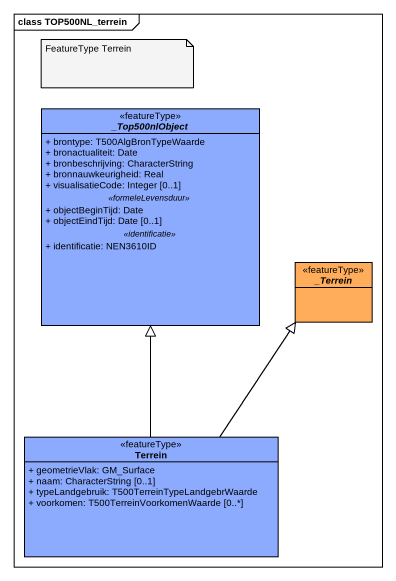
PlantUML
@startuml
mainframe class TOP500NL_terrein
hide circle
hide empty members
skinparam classAttributeIconSize 0
abstract class "_Top500nlObject" as Top500nlObject <<featureType>> #8CABFE {
  + brontype: T500AlgBronTypeWaarde
  + bronactualiteit: Date
  + bronbeschrijving: CharacterString
  + bronnauwkeurigheid: Real
  + visualisatieCode: Integer [0..1]
  .. <<formeleLevensduur>> ..
  + objectBeginTijd: Date
  + objectEindTijd: Date [0..1]
  .. <<identificatie>> ..
  + identificatie: NEN3610ID
}
abstract class "_Terrein" as Terrein <<featureType>> #FFAD5B
class "Terrein" as Terrein_2 <<featureType>> #8CABFE {
  + geometrieVlak: GM_Surface
  + naam: CharacterString [0..1]
  + typeLandgebruik: T500TerreinTypeLandgebrWaarde
  + voorkomen: T500TerreinVoorkomenWaarde [0..*]
}
Terrein_2 -up-|> Top500nlObject
Terrein_2 -up-|> Terrein
note as N1
  FeatureType Terrein
end note
@enduml
